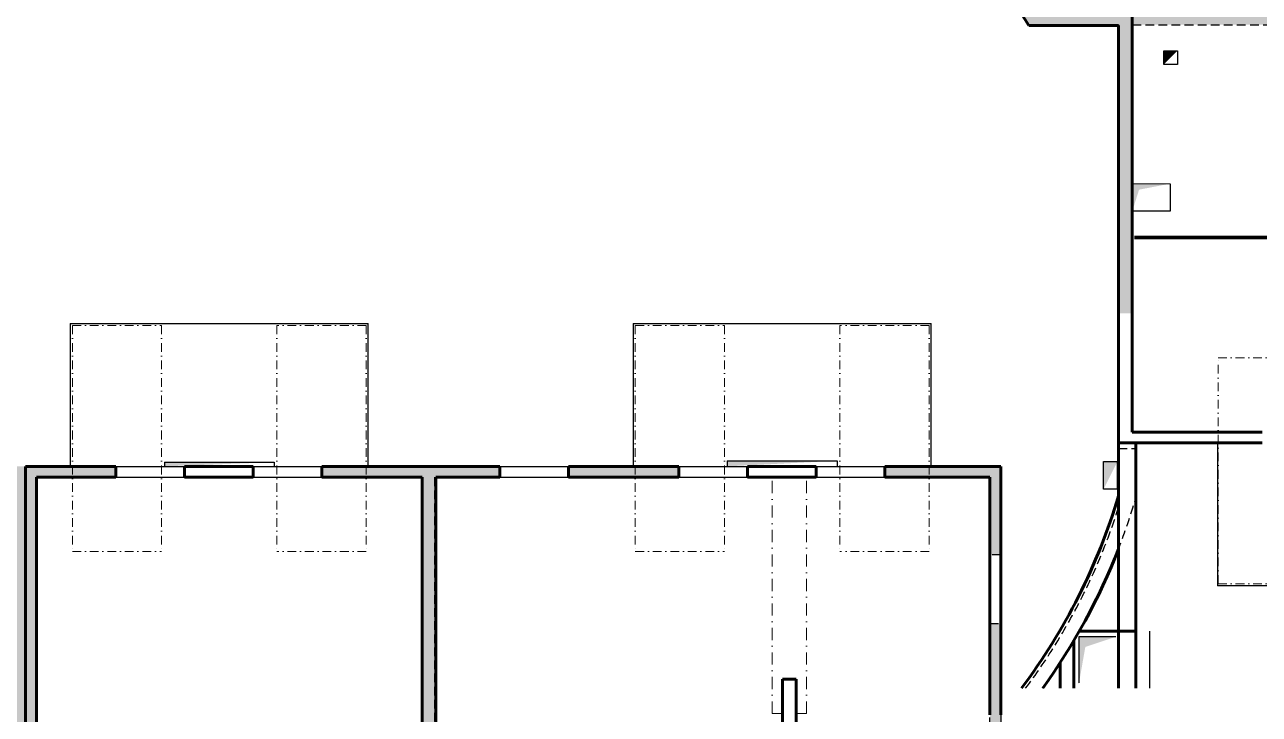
# Model space of a CAD drawing. Header units: millimetres. Extents: x 2049 to 26244, y -43633 to -34245.
# Drawn here: x 21731 to 23529, y -42093 to -41089 of the extents above; entities that cross this region are included whole.
import ezdxf

# ---------------------------------------------------------------- set-up
doc = ezdxf.new("R2010")
doc.units = ezdxf.units.MM
doc.linetypes.add('CACHEX2', pattern=[19.05, 12.7, -6.35])
doc.linetypes.add('TIRETPTX2', pattern=[50.8, 25.4, -12.7, 0, -12.7])
for name, color, linetype in [('01_ARMA_INF', 50, 'Continuous'), ('01_linteaux', 2, 'Continuous'), ('01_murs_sup', 2, 'CACHEX2'), ('01_resv', 32, 'Continuous')]:
    doc.layers.add(name, color=color, linetype=linetype)
doc.layers.add('01_murs_coup', color=5, linetype='Continuous', lineweight=60)
doc.layers.add('01_tram_axes', color=2, linetype='TIRETPTX2', lineweight=9)
pattern_1 = [(135, (7073.18, 5693.8384), (-11.2253202, 9e-16), [7.9375, -7.9375])]

msp = doc.modelspace()

# ---------------------------------------------------------------- hatches: boundary and pattern name
at = {"layer": '01_murs_sup', "ltscale": 200}
h = msp.add_hatch(dxfattribs=at)
h.set_pattern_fill('DASH', color=256, scale=2.5, angle=135)
h.set_pattern_definition([(135, (9875.571, 7111.822), (-11.2253202, 9e-16), [7.9375, -7.9375])])
h.paths.add_polyline_path([(23615.96, -41071.02), (23205.05, -41071.02, 0.2561511), (22458.49, -40661.69), (22174.97, -40661.69), (22174.97, -40514.29), (22154.97, -40514.29), (22154.97, -40681.69), (22458.49, -40681.69, -0.2587896), (23192.76, -41089.02), (23324.06, -41089.02), (23324.06, -41509.34), (23344.06, -41509.34), (23344.06, -41089.02), (23616.07, -41089.06)])
h = msp.add_hatch(dxfattribs=at)
h.set_pattern_fill('DASH', color=256, scale=2.5, angle=135)
h.set_pattern_definition(pattern_1)
h.paths.add_polyline_path([(20541.67, -41890), (20521.71, -41890), (20521.71, -42311), (20541.71, -42311)])
h.paths.add_polyline_path([(21483.67, -41732), (21304.67, -41732), (21304.67, -41748), (21483.67, -41748)], flags=17)
h.paths.add_polyline_path([(21729.67, -41732), (21583.67, -41732), (21583.67, -41748), (21713.67, -41748), (21713.67, -42341), (21057.67, -42341), (21057.67, -42358.95), (21729.67, -42359)])
h.paths.add_polyline_path([(21365.09, -42489.05), (20915.67, -42489.05), (20915.67, -42507), (21133.67, -42507), (21133.67, -43100), (21030.67, -43100), (21030.67, -43116), (21310.67, -43116), (21310.67, -43100), (21151.67, -43100), (21151.67, -42507), (21365.09, -42506.95)])
h.paths.add_polyline_path([(22643.67, -42341), (22327.71, -42341), (22327.63, -41748), (22423.67, -41748), (22423.67, -41732), (22163.67, -41732), (22163.67, -41748), (22309.71, -41748), (22309.71, -42341), (22097.71, -42341), (22097.71, -42359), (22643.67, -42359)])
h = msp.add_hatch(dxfattribs=at)
h.set_pattern_fill('DASH', color=256, scale=2.5, angle=135)
h.set_pattern_definition(pattern_1)
h.paths.add_polyline_path([(21995.71, -42341), (21747.67, -42341), (21747.67, -41748), (21863.67, -41748), (21863.67, -41732), (21731.67, -41732), (21731.67, -42359), (21995.71, -42358.96)])
h.paths.add_polyline_path([(23152.67, -41961), (23136.67, -41961), (23136.67, -42415), (22827.67, -42415), (22827.67, -42341), (22745.67, -42341), (22745.67, -42358.96), (22809.67, -42359), (22809.67, -42489), (22745.67, -42489), (22745.67, -42506.95), (22827.67, -42507), (22827.67, -42433), (23136.67, -42433), (23136.67, -42887.02), (23152.67, -42887.02)])
h.paths.add_polyline_path([(22643.67, -42489), (22097.67, -42489.05), (22097.67, -42506.95), (22309.67, -42507), (22309.67, -43100), (22160.67, -43100), (22160.67, -43116), (22456.67, -43116), (22456.67, -43100), (22327.67, -43100), (22327.67, -42506.87), (22643.67, -42506.87)])
h.paths.add_polyline_path([(21995.67, -42489), (21731.67, -42489), (21731.67, -43116), (21860.67, -43116), (21860.67, -43100), (21747.67, -43100), (21747.67, -42507), (21995.67, -42507)])
h.paths.add_polyline_path([(22910.67, -43100), (22756.67, -43100), (22756.67, -43116), (22910.67, -43116)])
h.paths.add_polyline_path([(23152.67, -42987.02), (23136.67, -42987.02), (23136.67, -43100), (23010.67, -43100), (23010.67, -43116), (23152.67, -43116)])
h.paths.add_polyline_path([(23152.67, -41732), (22983.67, -41732), (22983.67, -41748), (23136.67, -41748), (23136.67, -41861), (23152.67, -41861)])
h.paths.add_polyline_path([(22683.67, -41732), (22523.67, -41732), (22523.67, -41748), (22683.67, -41748)])

# ---------------------------------------------------------------- linework, layer by layer
at = {"layer": '01_ARMA_INF', "linetype": 'Continuous', "lineweight": 0, "const_width": 5, "flags": 128}
msp.add_lwpolyline([(23948.06, -41398.74), (23347.08, -41398.82)], dxfattribs=at)
at = {"layer": '01_linteaux', "ltscale": 0.1}
for p, q in [((21797.14, -41524), (21797.14, -41732)), ((21797.14, -41524), (22231.14, -41524)), ((22231.14, -41732), (22231.14, -41524)), ((22617.14, -41524), (22617.14, -41732)), ((22617.14, -41524), (23051.14, -41524)), ((23051.14, -41732), (23051.14, -41524)), ((23468.06, -41698.02), (23468.06, -41906.02)), ((21863.67, -41732), (21963.67, -41732)), ((21934.14, -41726), (22094.14, -41726)), ((21934.14, -41726), (21934.14, -41732)), ((22063.67, -41732), (22163.67, -41732)), ((22094.14, -41726), (22094.14, -41732)), ((22422.67, -41732), (22522.67, -41732)), ((22683.67, -41732), (22783.67, -41732)), ((22754.14, -41724), (22914.14, -41724)), ((22754.14, -41724), (22754.14, -41732)), ((22883.67, -41732), (22983.67, -41732)), ((22914.14, -41724), (22914.14, -41732)), ((21863.67, -41748), (21963.67, -41748)), ((22063.67, -41748), (22163.67, -41748)), ((22422.67, -41748), (22522.67, -41748)), ((22683.67, -41748), (22783.67, -41748)), ((22883.67, -41748), (22983.67, -41748)), ((23900.06, -41906.02), (23468.06, -41906.02))]:
    msp.add_line(p, q, dxfattribs=at)
at = {"layer": '01_linteaux', "linetype": 'Continuous', "ltscale": 0.05}
msp.add_line((23369.06, -41972.02), (23369.06, -42055.11), dxfattribs=at)
at = {"layer": '01_linteaux', "color": 253}
for p, q in [((23265.98, -41980.03), (23265.98, -42047.27)), ((23320.2, -41980.03), (23265.98, -41980.03))]:
    msp.add_line(p, q, dxfattribs=at)
at = {"layer": '01_linteaux', "ltscale": 0.1}
for points in [[(21934.14, -41732), (21934.14, -41726), (22094.14, -41726)], [(22754.14, -41732), (22754.14, -41724), (22914.14, -41724)]]:
    msp.add_solid(points, dxfattribs=at)
at = {"layer": '01_linteaux', "color": 253}
for points in [[(23320.2, -41980.03), (23265.98, -41980.03), (23275.63, -41994.99)], [(23265.98, -41980.03), (23265.98, -42049.9), (23275.63, -41994.99)]]:
    msp.add_solid(points, dxfattribs=at)
at = {"layer": '01_murs_coup', "ltscale": 0.1}
for p, q in [((23344.06, -40940.96), (23344.06, -41682.02)), ((23344.06, -40941.02), (23344.06, -41682.02)), ((23324.06, -41090.02), (23193.46, -41090.02)), ((23324.06, -41090.02), (23193.46, -41090.02)), ((23324.06, -41090.02), (23324.06, -41698.02)), ((23324.06, -41791.99), (23324.06, -41090.02)), ((23344.06, -41682.02), (23533.06, -41682.02)), ((23324.06, -41698.02), (23533.06, -41698.02)), ((23324.06, -41698.02), (23324.06, -42055.11)), ((23349.06, -41698.02), (23349.06, -42055.11)), ((21863.67, -41732), (21731.67, -41732)), ((21731.67, -41732), (21731.67, -43116)), ((21863.67, -41732), (21863.67, -41748)), ((22063.67, -41732), (21963.67, -41732)), ((21963.67, -41732), (21963.67, -41748)), ((22063.67, -41732), (22063.67, -41748)), ((22422.67, -41732), (22163.67, -41732)), ((22163.67, -41732), (22163.67, -41748)), ((22422.67, -41732), (22422.67, -41748)), ((22683.67, -41732), (22522.67, -41732)), ((22522.67, -41732), (22522.67, -41748)), ((22683.67, -41732), (22683.67, -41748)), ((22883.67, -41732), (22783.67, -41732)), ((22783.67, -41732), (22783.67, -41748)), ((22883.67, -41732), (22883.67, -41748)), ((23152.67, -41732), (22983.67, -41732)), ((22983.67, -41732), (22983.67, -41748)), ((23152.67, -42094), (23152.67, -41732)), ((21747.67, -41748), (21747.67, -42341)), ((21747.67, -41748), (21863.67, -41748)), ((22063.67, -41748), (21963.67, -41748)), ((22309.67, -41748), (22163.67, -41748)), ((22309.67, -42489), (22309.67, -41748)), ((22422.67, -41748), (22329.67, -41748)), ((22329.67, -42415), (22329.67, -41748)), ((22683.67, -41748), (22522.67, -41748)), ((22883.67, -41748), (22783.67, -41748)), ((23136.67, -41748), (22983.67, -41748)), ((23136.67, -42094), (23136.67, -41748)), ((23324.06, -41972.02), (23266.95, -41972.02)), ((23349.06, -41972.02), (23324.06, -41972.02)), ((23259.06, -41985.63), (23259.06, -42055.11)), ((23239.06, -42017.87), (23239.06, -42055.11)), ((22834.67, -42122), (22834.67, -42042)), ((22834.67, -42042), (22854.67, -42042)), ((22854.67, -42122), (22854.67, -42042))]:
    msp.add_line(p, q, dxfattribs=at)
for centre, radius, start, end in [((22458.56, -41547.19), 865.5, 31.88506, 90), ((22475.05, -41521.68), 886, 322.98266, 343.38543), ((22475.05, -41521.68), 911, 324.15924, 338.7414)]:
    msp.add_arc(centre, radius, start, end, dxfattribs=at)
at = {"layer": '01_murs_sup'}
for p, q in [((23192.76, -41089.02), (23324.06, -41089.02)), ((23324.06, -41089.02), (23324.06, -41698.02)), ((23344.06, -41089.02), (23616.07, -41089.06)), ((23344.06, -41089.02), (23344.06, -41682.02)), ((23533.06, -41682.02), (23344.06, -41682.02)), ((23533.06, -41698.02), (23324.06, -41698.02)), ((23323.98, -41791.99), (23323.98, -41706.02)), ((23323.98, -41706.02), (23349.06, -41706.02)), ((21863.67, -41732), (21731.67, -41732)), ((21731.67, -41732), (21731.67, -42359)), ((21863.67, -41748), (21863.67, -41732)), ((22163.67, -41748), (22163.67, -41732)), ((22163.67, -41732), (22422.67, -41732)), ((22422.67, -41732), (22422.67, -41748)), ((22522.67, -41748), (22522.67, -41732)), ((22522.67, -41732), (22683.67, -41732)), ((22683.67, -41732), (22683.67, -41748)), ((22983.67, -41732), (23152.67, -41732)), ((22983.67, -41748), (22983.67, -41732)), ((23152.67, -41732), (23152.67, -41861)), ((21747.67, -42341), (21747.67, -41748)), ((21747.67, -41748), (21863.67, -41748)), ((22309.71, -41748), (22163.67, -41748)), ((22309.71, -42341), (22309.71, -41748)), ((22422.67, -41748), (22327.63, -41748)), ((22327.63, -41748), (22327.71, -42341)), ((22683.67, -41748), (22522.67, -41748)), ((23136.67, -41748), (22983.67, -41748)), ((23136.67, -41861), (23136.67, -41748)), ((23152.67, -41861), (23136.67, -41861)), ((23136.67, -42415), (23136.67, -41961)), ((23136.67, -41961), (23152.67, -41961)), ((23152.67, -41961), (23152.67, -42887.02))]:
    msp.add_line(p, q, dxfattribs=at)
for radius, start, end in [(891, 323.22473, 342.3403), (911, 324.15924, 343.63495)]:
    msp.add_arc((22474.97, -41521.68), radius, start, end, dxfattribs=at)
at = {"layer": '01_resv', "ltscale": 200}
for p, q in [((23389.91, -41147.02), (23389.91, -41127.02)), ((23389.91, -41127.02), (23409.91, -41127.02)), ((23409.91, -41127.02), (23409.91, -41147.02)), ((23409.91, -41147.02), (23389.91, -41147.02)), ((23344.06, -41320.02), (23399.06, -41320.52)), ((23344.06, -41360.52), (23344.06, -41320.02)), ((23399.06, -41320.52), (23399.06, -41360.52)), ((23399.06, -41360.52), (23344.06, -41360.52)), ((23302.24, -41765.02), (23302.24, -41725.02)), ((23302.24, -41725.02), (23322.24, -41725.02)), ((23322.24, -41725.02), (23322.24, -41765.02)), ((23322.24, -41765.02), (23302.24, -41765.02))]:
    msp.add_line(p, q, dxfattribs=at)
for points in [[(23389.91, -41147.02), (23389.91, -41127.02), (23409.91, -41127.02)], [(23344.06, -41360.52), (23344.06, -41320.02), (23353.91, -41329.19)], [(23344.06, -41320.02), (23399.06, -41320.52), (23353.91, -41329.19)], [(23302.24, -41765.02), (23302.24, -41725.02), (23322.24, -41725.02)]]:
    msp.add_solid(points, dxfattribs=at)
at = {"layer": '01_tram_axes', "ltscale": 0.5}
for p, q in [((21800.14, -41527), (21800.14, -41856)), ((21800.14, -41527), (21930.14, -41527)), ((21930.14, -41527), (21930.14, -41856)), ((22098.14, -41527), (22098.14, -41856)), ((22228.14, -41527), (22098.14, -41527)), ((22228.14, -41527), (22228.14, -41856)), ((22620.14, -41527), (22620.14, -41856)), ((22620.14, -41527), (22750.14, -41527)), ((22750.14, -41527), (22750.14, -41856)), ((22918.14, -41527), (22918.14, -41856)), ((23048.14, -41527), (22918.14, -41527)), ((23048.14, -41527), (23048.14, -41856)), ((23469.06, -41574.02), (23599.06, -41574.02)), ((23469.06, -41903.02), (23469.06, -41574.02)), ((21800.14, -41856), (21930.14, -41856)), ((22228.14, -41856), (22098.14, -41856)), ((22620.14, -41856), (22750.14, -41856)), ((23048.14, -41856), (22918.14, -41856)), ((23469.06, -41903.02), (23599.06, -41903.02))]:
    msp.add_line(p, q, dxfattribs=at)
at = {"layer": '01_tram_axes', "ltscale": 0.7}
for p, q in [((22819.67, -42092), (22819.67, -41748)), ((22869.67, -42092), (22869.67, -41748)), ((22819.67, -42092), (22834.67, -42092)), ((22854.67, -42092), (22869.67, -42092))]:
    msp.add_line(p, q, dxfattribs=at)

doc.saveas('drawing.dxf')
